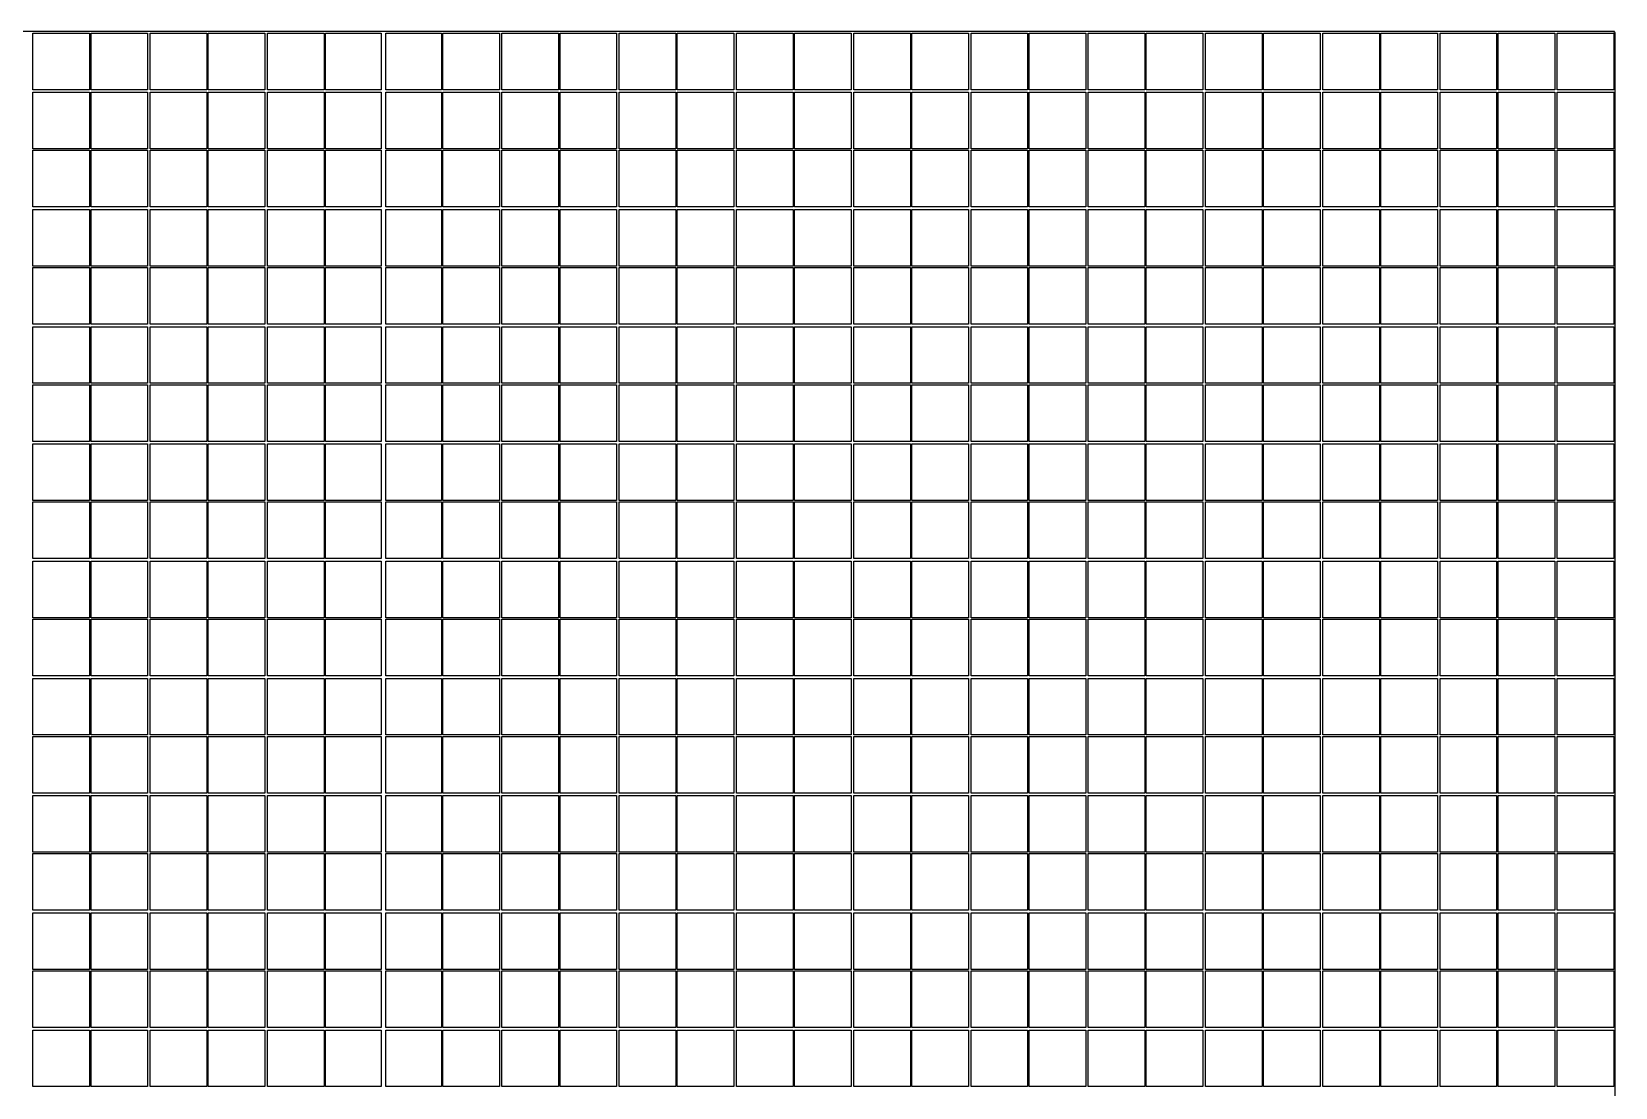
# Model space of a CAD drawing. Extents: x -170 to 105, y -332 to 185.
# Drawn here: x -30 to 105.1, y 95 to 185.1 of the extents above; entities that cross this region are included whole.
import ezdxf

# ---------------------------------------------------------------- set-up
doc = ezdxf.new("R2010")
doc.units = 0
doc.layers.get('0').update_dxf_attribs({"linetype": 'CONTINUOUS'})

msp = doc.modelspace()

# ---------------------------------------------------------------- linework, layer by layer
for points in [[(0.425, -185.06), (105, -185.06), (105, -185), (105.06, -185), (105.06, 185), (105, 185), (105, 185.06), (-105, 185.06), (-105, 185), (-105.06, 185), (-105.06, 0.425), (-170, 0.425), (-170, -0.425), (-160, -0.425), (-160, -320), (-0.425, -320), (-0.425, -330), (0.425, -330)], [(-29.89, 184.94), (-25.06, 184.94), (-25.06, 180.11), (-29.89, 180.11)], [(-24.94, 184.94), (-20.11, 184.94), (-20.11, 180.11), (-24.94, 180.11)], [(-19.89, 184.94), (-15.06, 184.94), (-15.06, 180.11), (-19.89, 180.11)], [(-14.94, 184.94), (-10.11, 184.94), (-10.11, 180.11), (-14.94, 180.11)], [(-9.89, 184.94), (-5.06, 184.94), (-5.06, 180.11), (-9.89, 180.11)], [(-4.94, 184.94), (-0.2, 184.94), (-0.2, 180.11), (-4.94, 180.11)], [(0.2, 184.94), (4.94, 184.94), (4.94, 180.11), (0.2, 180.11)], [(5.06, 184.94), (9.89, 184.94), (9.89, 180.11), (5.06, 180.11)], [(10.11, 184.94), (14.94, 184.94), (14.94, 180.11), (10.11, 180.11)], [(15.06, 184.94), (19.89, 184.94), (19.89, 180.11), (15.06, 180.11)], [(20.11, 184.94), (24.94, 184.94), (24.94, 180.11), (20.11, 180.11)], [(25.06, 184.94), (29.89, 184.94), (29.89, 180.11), (25.06, 180.11)], [(30.11, 184.94), (34.94, 184.94), (34.94, 180.11), (30.11, 180.11)], [(35.06, 184.94), (39.89, 184.94), (39.89, 180.11), (35.06, 180.11)], [(40.11, 184.94), (44.94, 184.94), (44.94, 180.11), (40.11, 180.11)], [(45.06, 184.94), (49.89, 184.94), (49.89, 180.11), (45.06, 180.11)], [(50.11, 184.94), (54.94, 184.94), (54.94, 180.11), (50.11, 180.11)], [(55.06, 184.94), (59.89, 184.94), (59.89, 180.11), (55.06, 180.11)], [(60.11, 184.94), (64.94, 184.94), (64.94, 180.11), (60.11, 180.11)], [(65.06, 184.94), (69.89, 184.94), (69.89, 180.11), (65.06, 180.11)], [(70.11, 184.94), (74.94, 184.94), (74.94, 180.11), (70.11, 180.11)], [(75.06, 184.94), (79.89, 184.94), (79.89, 180.11), (75.06, 180.11)], [(80.11, 184.94), (84.94, 184.94), (84.94, 180.11), (80.11, 180.11)], [(85.06, 184.94), (89.89, 184.94), (89.89, 180.11), (85.06, 180.11)], [(90.11, 184.94), (94.94, 184.94), (94.94, 180.11), (90.11, 180.11)], [(95.06, 184.94), (99.89, 184.94), (99.89, 180.11), (95.06, 180.11)], [(100.11, 184.94), (104.94, 184.94), (104.94, 180.11), (100.11, 180.11)], [(-29.89, 179.89), (-25.06, 179.89), (-25.06, 175.06), (-29.89, 175.06)], [(-24.94, 179.89), (-20.11, 179.89), (-20.11, 175.06), (-24.94, 175.06)], [(-19.89, 179.89), (-15.06, 179.89), (-15.06, 175.06), (-19.89, 175.06)], [(-14.94, 179.89), (-10.11, 179.89), (-10.11, 175.06), (-14.94, 175.06)], [(-9.89, 179.89), (-5.06, 179.89), (-5.06, 175.06), (-9.89, 175.06)], [(-4.94, 179.89), (-0.2, 179.89), (-0.2, 175.06), (-4.94, 175.06)], [(0.2, 179.89), (4.94, 179.89), (4.94, 175.06), (0.2, 175.06)], [(5.06, 179.89), (9.89, 179.89), (9.89, 175.06), (5.06, 175.06)], [(10.11, 179.89), (14.94, 179.89), (14.94, 175.06), (10.11, 175.06)], [(15.06, 179.89), (19.89, 179.89), (19.89, 175.06), (15.06, 175.06)], [(20.11, 179.89), (24.94, 179.89), (24.94, 175.06), (20.11, 175.06)], [(25.06, 179.89), (29.89, 179.89), (29.89, 175.06), (25.06, 175.06)], [(30.11, 179.89), (34.94, 179.89), (34.94, 175.06), (30.11, 175.06)], [(35.06, 179.89), (39.89, 179.89), (39.89, 175.06), (35.06, 175.06)], [(40.11, 179.89), (44.94, 179.89), (44.94, 175.06), (40.11, 175.06)], [(45.06, 179.89), (49.89, 179.89), (49.89, 175.06), (45.06, 175.06)], [(50.11, 179.89), (54.94, 179.89), (54.94, 175.06), (50.11, 175.06)], [(55.06, 179.89), (59.89, 179.89), (59.89, 175.06), (55.06, 175.06)], [(60.11, 179.89), (64.94, 179.89), (64.94, 175.06), (60.11, 175.06)], [(65.06, 179.89), (69.89, 179.89), (69.89, 175.06), (65.06, 175.06)], [(70.11, 179.89), (74.94, 179.89), (74.94, 175.06), (70.11, 175.06)], [(75.06, 179.89), (79.89, 179.89), (79.89, 175.06), (75.06, 175.06)], [(80.11, 179.89), (84.94, 179.89), (84.94, 175.06), (80.11, 175.06)], [(85.06, 179.89), (89.89, 179.89), (89.89, 175.06), (85.06, 175.06)], [(90.11, 179.89), (94.94, 179.89), (94.94, 175.06), (90.11, 175.06)], [(95.06, 179.89), (99.89, 179.89), (99.89, 175.06), (95.06, 175.06)], [(100.11, 179.89), (104.94, 179.89), (104.94, 175.06), (100.11, 175.06)], [(-29.89, 174.94), (-25.06, 174.94), (-25.06, 170.11), (-29.89, 170.11)], [(-24.94, 174.94), (-20.11, 174.94), (-20.11, 170.11), (-24.94, 170.11)], [(-19.89, 174.94), (-15.06, 174.94), (-15.06, 170.11), (-19.89, 170.11)], [(-14.94, 174.94), (-10.11, 174.94), (-10.11, 170.11), (-14.94, 170.11)], [(-9.89, 174.94), (-5.06, 174.94), (-5.06, 170.11), (-9.89, 170.11)], [(-4.94, 174.94), (-0.2, 174.94), (-0.2, 170.11), (-4.94, 170.11)], [(0.2, 174.94), (4.94, 174.94), (4.94, 170.11), (0.2, 170.11)], [(5.06, 174.94), (9.89, 174.94), (9.89, 170.11), (5.06, 170.11)], [(10.11, 174.94), (14.94, 174.94), (14.94, 170.11), (10.11, 170.11)], [(15.06, 174.94), (19.89, 174.94), (19.89, 170.11), (15.06, 170.11)], [(20.11, 174.94), (24.94, 174.94), (24.94, 170.11), (20.11, 170.11)], [(25.06, 174.94), (29.89, 174.94), (29.89, 170.11), (25.06, 170.11)], [(30.11, 174.94), (34.94, 174.94), (34.94, 170.11), (30.11, 170.11)], [(35.06, 174.94), (39.89, 174.94), (39.89, 170.11), (35.06, 170.11)], [(40.11, 174.94), (44.94, 174.94), (44.94, 170.11), (40.11, 170.11)], [(45.06, 174.94), (49.89, 174.94), (49.89, 170.11), (45.06, 170.11)], [(50.11, 174.94), (54.94, 174.94), (54.94, 170.11), (50.11, 170.11)], [(55.06, 174.94), (59.89, 174.94), (59.89, 170.11), (55.06, 170.11)], [(60.11, 174.94), (64.94, 174.94), (64.94, 170.11), (60.11, 170.11)], [(65.06, 174.94), (69.89, 174.94), (69.89, 170.11), (65.06, 170.11)], [(70.11, 174.94), (74.94, 174.94), (74.94, 170.11), (70.11, 170.11)], [(75.06, 174.94), (79.89, 174.94), (79.89, 170.11), (75.06, 170.11)], [(80.11, 174.94), (84.94, 174.94), (84.94, 170.11), (80.11, 170.11)], [(85.06, 174.94), (89.89, 174.94), (89.89, 170.11), (85.06, 170.11)], [(90.11, 174.94), (94.94, 174.94), (94.94, 170.11), (90.11, 170.11)], [(95.06, 174.94), (99.89, 174.94), (99.89, 170.11), (95.06, 170.11)], [(100.11, 174.94), (104.94, 174.94), (104.94, 170.11), (100.11, 170.11)], [(-29.89, 169.89), (-25.06, 169.89), (-25.06, 165.06), (-29.89, 165.06)], [(-24.94, 169.89), (-20.11, 169.89), (-20.11, 165.06), (-24.94, 165.06)], [(-19.89, 169.89), (-15.06, 169.89), (-15.06, 165.06), (-19.89, 165.06)], [(-14.94, 169.89), (-10.11, 169.89), (-10.11, 165.06), (-14.94, 165.06)], [(-9.89, 169.89), (-5.06, 169.89), (-5.06, 165.06), (-9.89, 165.06)], [(-4.94, 169.89), (-0.2, 169.89), (-0.2, 165.06), (-4.94, 165.06)], [(0.2, 169.89), (4.94, 169.89), (4.94, 165.06), (0.2, 165.06)], [(5.06, 169.89), (9.89, 169.89), (9.89, 165.06), (5.06, 165.06)], [(10.11, 169.89), (14.94, 169.89), (14.94, 165.06), (10.11, 165.06)], [(15.06, 169.89), (19.89, 169.89), (19.89, 165.06), (15.06, 165.06)], [(20.11, 169.89), (24.94, 169.89), (24.94, 165.06), (20.11, 165.06)], [(25.06, 169.89), (29.89, 169.89), (29.89, 165.06), (25.06, 165.06)], [(30.11, 169.89), (34.94, 169.89), (34.94, 165.06), (30.11, 165.06)], [(35.06, 169.89), (39.89, 169.89), (39.89, 165.06), (35.06, 165.06)], [(40.11, 169.89), (44.94, 169.89), (44.94, 165.06), (40.11, 165.06)], [(45.06, 169.89), (49.89, 169.89), (49.89, 165.06), (45.06, 165.06)], [(50.11, 169.89), (54.94, 169.89), (54.94, 165.06), (50.11, 165.06)], [(55.06, 169.89), (59.89, 169.89), (59.89, 165.06), (55.06, 165.06)], [(60.11, 169.89), (64.94, 169.89), (64.94, 165.06), (60.11, 165.06)], [(65.06, 169.89), (69.89, 169.89), (69.89, 165.06), (65.06, 165.06)], [(70.11, 169.89), (74.94, 169.89), (74.94, 165.06), (70.11, 165.06)], [(75.06, 169.89), (79.89, 169.89), (79.89, 165.06), (75.06, 165.06)], [(80.11, 169.89), (84.94, 169.89), (84.94, 165.06), (80.11, 165.06)], [(85.06, 169.89), (89.89, 169.89), (89.89, 165.06), (85.06, 165.06)], [(90.11, 169.89), (94.94, 169.89), (94.94, 165.06), (90.11, 165.06)], [(95.06, 169.89), (99.89, 169.89), (99.89, 165.06), (95.06, 165.06)], [(100.11, 169.89), (104.94, 169.89), (104.94, 165.06), (100.11, 165.06)], [(-29.89, 164.94), (-25.06, 164.94), (-25.06, 160.11), (-29.89, 160.11)], [(-24.94, 164.94), (-20.11, 164.94), (-20.11, 160.11), (-24.94, 160.11)], [(-19.89, 164.94), (-15.06, 164.94), (-15.06, 160.11), (-19.89, 160.11)], [(-14.94, 164.94), (-10.11, 164.94), (-10.11, 160.11), (-14.94, 160.11)], [(-9.89, 164.94), (-5.06, 164.94), (-5.06, 160.11), (-9.89, 160.11)], [(-4.94, 164.94), (-0.2, 164.94), (-0.2, 160.11), (-4.94, 160.11)], [(0.2, 164.94), (4.94, 164.94), (4.94, 160.11), (0.2, 160.11)], [(5.06, 164.94), (9.89, 164.94), (9.89, 160.11), (5.06, 160.11)], [(10.11, 164.94), (14.94, 164.94), (14.94, 160.11), (10.11, 160.11)], [(15.06, 164.94), (19.89, 164.94), (19.89, 160.11), (15.06, 160.11)], [(20.11, 164.94), (24.94, 164.94), (24.94, 160.11), (20.11, 160.11)], [(25.06, 164.94), (29.89, 164.94), (29.89, 160.11), (25.06, 160.11)], [(30.11, 164.94), (34.94, 164.94), (34.94, 160.11), (30.11, 160.11)], [(35.06, 164.94), (39.89, 164.94), (39.89, 160.11), (35.06, 160.11)], [(40.11, 164.94), (44.94, 164.94), (44.94, 160.11), (40.11, 160.11)], [(45.06, 164.94), (49.89, 164.94), (49.89, 160.11), (45.06, 160.11)], [(50.11, 164.94), (54.94, 164.94), (54.94, 160.11), (50.11, 160.11)], [(55.06, 164.94), (59.89, 164.94), (59.89, 160.11), (55.06, 160.11)], [(60.11, 164.94), (64.94, 164.94), (64.94, 160.11), (60.11, 160.11)], [(65.06, 164.94), (69.89, 164.94), (69.89, 160.11), (65.06, 160.11)], [(70.11, 164.94), (74.94, 164.94), (74.94, 160.11), (70.11, 160.11)], [(75.06, 164.94), (79.89, 164.94), (79.89, 160.11), (75.06, 160.11)], [(80.11, 164.94), (84.94, 164.94), (84.94, 160.11), (80.11, 160.11)], [(85.06, 164.94), (89.89, 164.94), (89.89, 160.11), (85.06, 160.11)], [(90.11, 164.94), (94.94, 164.94), (94.94, 160.11), (90.11, 160.11)], [(95.06, 164.94), (99.89, 164.94), (99.89, 160.11), (95.06, 160.11)], [(100.11, 164.94), (104.94, 164.94), (104.94, 160.11), (100.11, 160.11)], [(-29.89, 159.89), (-25.06, 159.89), (-25.06, 155.06), (-29.89, 155.06)], [(-24.94, 159.89), (-20.11, 159.89), (-20.11, 155.06), (-24.94, 155.06)], [(-19.89, 159.89), (-15.06, 159.89), (-15.06, 155.06), (-19.89, 155.06)], [(-14.94, 159.89), (-10.11, 159.89), (-10.11, 155.06), (-14.94, 155.06)], [(-9.89, 159.89), (-5.06, 159.89), (-5.06, 155.06), (-9.89, 155.06)], [(-4.94, 159.89), (-0.2, 159.89), (-0.2, 155.06), (-4.94, 155.06)], [(0.2, 159.89), (4.94, 159.89), (4.94, 155.06), (0.2, 155.06)], [(5.06, 159.89), (9.89, 159.89), (9.89, 155.06), (5.06, 155.06)], [(10.11, 159.89), (14.94, 159.89), (14.94, 155.06), (10.11, 155.06)], [(15.06, 159.89), (19.89, 159.89), (19.89, 155.06), (15.06, 155.06)], [(20.11, 159.89), (24.94, 159.89), (24.94, 155.06), (20.11, 155.06)], [(25.06, 159.89), (29.89, 159.89), (29.89, 155.06), (25.06, 155.06)], [(30.11, 159.89), (34.94, 159.89), (34.94, 155.06), (30.11, 155.06)], [(35.06, 159.89), (39.89, 159.89), (39.89, 155.06), (35.06, 155.06)], [(40.11, 159.89), (44.94, 159.89), (44.94, 155.06), (40.11, 155.06)], [(45.06, 159.89), (49.89, 159.89), (49.89, 155.06), (45.06, 155.06)], [(50.11, 159.89), (54.94, 159.89), (54.94, 155.06), (50.11, 155.06)], [(55.06, 159.89), (59.89, 159.89), (59.89, 155.06), (55.06, 155.06)], [(60.11, 159.89), (64.94, 159.89), (64.94, 155.06), (60.11, 155.06)], [(65.06, 159.89), (69.89, 159.89), (69.89, 155.06), (65.06, 155.06)], [(70.11, 159.89), (74.94, 159.89), (74.94, 155.06), (70.11, 155.06)], [(75.06, 159.89), (79.89, 159.89), (79.89, 155.06), (75.06, 155.06)], [(80.11, 159.89), (84.94, 159.89), (84.94, 155.06), (80.11, 155.06)], [(85.06, 159.89), (89.89, 159.89), (89.89, 155.06), (85.06, 155.06)], [(90.11, 159.89), (94.94, 159.89), (94.94, 155.06), (90.11, 155.06)], [(95.06, 159.89), (99.89, 159.89), (99.89, 155.06), (95.06, 155.06)], [(100.11, 159.89), (104.94, 159.89), (104.94, 155.06), (100.11, 155.06)], [(-29.89, 154.94), (-25.06, 154.94), (-25.06, 150.11), (-29.89, 150.11)], [(-24.94, 154.94), (-20.11, 154.94), (-20.11, 150.11), (-24.94, 150.11)], [(-19.89, 154.94), (-15.06, 154.94), (-15.06, 150.11), (-19.89, 150.11)], [(-14.94, 154.94), (-10.11, 154.94), (-10.11, 150.11), (-14.94, 150.11)], [(-9.89, 154.94), (-5.06, 154.94), (-5.06, 150.11), (-9.89, 150.11)], [(-4.94, 154.94), (-0.2, 154.94), (-0.2, 150.11), (-4.94, 150.11)], [(0.2, 154.94), (4.94, 154.94), (4.94, 150.11), (0.2, 150.11)], [(5.06, 154.94), (9.89, 154.94), (9.89, 150.11), (5.06, 150.11)], [(10.11, 154.94), (14.94, 154.94), (14.94, 150.11), (10.11, 150.11)], [(15.06, 154.94), (19.89, 154.94), (19.89, 150.11), (15.06, 150.11)], [(20.11, 154.94), (24.94, 154.94), (24.94, 150.11), (20.11, 150.11)], [(25.06, 154.94), (29.89, 154.94), (29.89, 150.11), (25.06, 150.11)], [(30.11, 154.94), (34.94, 154.94), (34.94, 150.11), (30.11, 150.11)], [(35.06, 154.94), (39.89, 154.94), (39.89, 150.11), (35.06, 150.11)], [(40.11, 154.94), (44.94, 154.94), (44.94, 150.11), (40.11, 150.11)], [(45.06, 154.94), (49.89, 154.94), (49.89, 150.11), (45.06, 150.11)], [(50.11, 154.94), (54.94, 154.94), (54.94, 150.11), (50.11, 150.11)], [(55.06, 154.94), (59.89, 154.94), (59.89, 150.11), (55.06, 150.11)], [(60.11, 154.94), (64.94, 154.94), (64.94, 150.11), (60.11, 150.11)], [(65.06, 154.94), (69.89, 154.94), (69.89, 150.11), (65.06, 150.11)], [(70.11, 154.94), (74.94, 154.94), (74.94, 150.11), (70.11, 150.11)], [(75.06, 154.94), (79.89, 154.94), (79.89, 150.11), (75.06, 150.11)], [(80.11, 154.94), (84.94, 154.94), (84.94, 150.11), (80.11, 150.11)], [(85.06, 154.94), (89.89, 154.94), (89.89, 150.11), (85.06, 150.11)], [(90.11, 154.94), (94.94, 154.94), (94.94, 150.11), (90.11, 150.11)], [(95.06, 154.94), (99.89, 154.94), (99.89, 150.11), (95.06, 150.11)], [(100.11, 154.94), (104.94, 154.94), (104.94, 150.11), (100.11, 150.11)], [(-29.89, 149.89), (-25.06, 149.89), (-25.06, 145.06), (-29.89, 145.06)], [(-24.94, 149.89), (-20.11, 149.89), (-20.11, 145.06), (-24.94, 145.06)], [(-19.89, 149.89), (-15.06, 149.89), (-15.06, 145.06), (-19.89, 145.06)], [(-14.94, 149.89), (-10.11, 149.89), (-10.11, 145.06), (-14.94, 145.06)], [(-9.89, 149.89), (-5.06, 149.89), (-5.06, 145.06), (-9.89, 145.06)], [(-4.94, 149.89), (-0.2, 149.89), (-0.2, 145.06), (-4.94, 145.06)], [(0.2, 149.89), (4.94, 149.89), (4.94, 145.06), (0.2, 145.06)], [(5.06, 149.89), (9.89, 149.89), (9.89, 145.06), (5.06, 145.06)], [(10.11, 149.89), (14.94, 149.89), (14.94, 145.06), (10.11, 145.06)], [(15.06, 149.89), (19.89, 149.89), (19.89, 145.06), (15.06, 145.06)], [(20.11, 149.89), (24.94, 149.89), (24.94, 145.06), (20.11, 145.06)], [(25.06, 149.89), (29.89, 149.89), (29.89, 145.06), (25.06, 145.06)], [(30.11, 149.89), (34.94, 149.89), (34.94, 145.06), (30.11, 145.06)], [(35.06, 149.89), (39.89, 149.89), (39.89, 145.06), (35.06, 145.06)], [(40.11, 149.89), (44.94, 149.89), (44.94, 145.06), (40.11, 145.06)], [(45.06, 149.89), (49.89, 149.89), (49.89, 145.06), (45.06, 145.06)], [(50.11, 149.89), (54.94, 149.89), (54.94, 145.06), (50.11, 145.06)], [(55.06, 149.89), (59.89, 149.89), (59.89, 145.06), (55.06, 145.06)], [(60.11, 149.89), (64.94, 149.89), (64.94, 145.06), (60.11, 145.06)], [(65.06, 149.89), (69.89, 149.89), (69.89, 145.06), (65.06, 145.06)], [(70.11, 149.89), (74.94, 149.89), (74.94, 145.06), (70.11, 145.06)], [(75.06, 149.89), (79.89, 149.89), (79.89, 145.06), (75.06, 145.06)], [(80.11, 149.89), (84.94, 149.89), (84.94, 145.06), (80.11, 145.06)], [(85.06, 149.89), (89.89, 149.89), (89.89, 145.06), (85.06, 145.06)], [(90.11, 149.89), (94.94, 149.89), (94.94, 145.06), (90.11, 145.06)], [(95.06, 149.89), (99.89, 149.89), (99.89, 145.06), (95.06, 145.06)], [(100.11, 149.89), (104.94, 149.89), (104.94, 145.06), (100.11, 145.06)], [(-29.89, 144.94), (-25.06, 144.94), (-25.06, 140.11), (-29.89, 140.11)], [(-24.94, 144.94), (-20.11, 144.94), (-20.11, 140.11), (-24.94, 140.11)], [(-19.89, 144.94), (-15.06, 144.94), (-15.06, 140.11), (-19.89, 140.11)], [(-14.94, 144.94), (-10.11, 144.94), (-10.11, 140.11), (-14.94, 140.11)], [(-9.89, 144.94), (-5.06, 144.94), (-5.06, 140.11), (-9.89, 140.11)], [(-4.94, 144.94), (-0.2, 144.94), (-0.2, 140.11), (-4.94, 140.11)], [(0.2, 144.94), (4.94, 144.94), (4.94, 140.11), (0.2, 140.11)], [(5.06, 144.94), (9.89, 144.94), (9.89, 140.11), (5.06, 140.11)], [(10.11, 144.94), (14.94, 144.94), (14.94, 140.11), (10.11, 140.11)], [(15.06, 144.94), (19.89, 144.94), (19.89, 140.11), (15.06, 140.11)], [(20.11, 144.94), (24.94, 144.94), (24.94, 140.11), (20.11, 140.11)], [(25.06, 144.94), (29.89, 144.94), (29.89, 140.11), (25.06, 140.11)], [(30.11, 144.94), (34.94, 144.94), (34.94, 140.11), (30.11, 140.11)], [(35.06, 144.94), (39.89, 144.94), (39.89, 140.11), (35.06, 140.11)], [(40.11, 144.94), (44.94, 144.94), (44.94, 140.11), (40.11, 140.11)], [(45.06, 144.94), (49.89, 144.94), (49.89, 140.11), (45.06, 140.11)], [(50.11, 144.94), (54.94, 144.94), (54.94, 140.11), (50.11, 140.11)], [(55.06, 144.94), (59.89, 144.94), (59.89, 140.11), (55.06, 140.11)], [(60.11, 144.94), (64.94, 144.94), (64.94, 140.11), (60.11, 140.11)], [(65.06, 144.94), (69.89, 144.94), (69.89, 140.11), (65.06, 140.11)], [(70.11, 144.94), (74.94, 144.94), (74.94, 140.11), (70.11, 140.11)], [(75.06, 144.94), (79.89, 144.94), (79.89, 140.11), (75.06, 140.11)], [(80.11, 144.94), (84.94, 144.94), (84.94, 140.11), (80.11, 140.11)], [(85.06, 144.94), (89.89, 144.94), (89.89, 140.11), (85.06, 140.11)], [(90.11, 144.94), (94.94, 144.94), (94.94, 140.11), (90.11, 140.11)], [(95.06, 144.94), (99.89, 144.94), (99.89, 140.11), (95.06, 140.11)], [(100.11, 144.94), (104.94, 144.94), (104.94, 140.11), (100.11, 140.11)], [(-29.89, 139.89), (-25.06, 139.89), (-25.06, 135.06), (-29.89, 135.06)], [(-24.94, 139.89), (-20.11, 139.89), (-20.11, 135.06), (-24.94, 135.06)], [(-19.89, 139.89), (-15.06, 139.89), (-15.06, 135.06), (-19.89, 135.06)], [(-14.94, 139.89), (-10.11, 139.89), (-10.11, 135.06), (-14.94, 135.06)], [(-9.89, 139.89), (-5.06, 139.89), (-5.06, 135.06), (-9.89, 135.06)], [(-4.94, 139.89), (-0.2, 139.89), (-0.2, 135.06), (-4.94, 135.06)], [(0.2, 139.89), (4.94, 139.89), (4.94, 135.06), (0.2, 135.06)], [(5.06, 139.89), (9.89, 139.89), (9.89, 135.06), (5.06, 135.06)], [(10.11, 139.89), (14.94, 139.89), (14.94, 135.06), (10.11, 135.06)], [(15.06, 139.89), (19.89, 139.89), (19.89, 135.06), (15.06, 135.06)], [(20.11, 139.89), (24.94, 139.89), (24.94, 135.06), (20.11, 135.06)], [(25.06, 139.89), (29.89, 139.89), (29.89, 135.06), (25.06, 135.06)], [(30.11, 139.89), (34.94, 139.89), (34.94, 135.06), (30.11, 135.06)], [(35.06, 139.89), (39.89, 139.89), (39.89, 135.06), (35.06, 135.06)], [(40.11, 139.89), (44.94, 139.89), (44.94, 135.06), (40.11, 135.06)], [(45.06, 139.89), (49.89, 139.89), (49.89, 135.06), (45.06, 135.06)], [(50.11, 139.89), (54.94, 139.89), (54.94, 135.06), (50.11, 135.06)], [(55.06, 139.89), (59.89, 139.89), (59.89, 135.06), (55.06, 135.06)], [(60.11, 139.89), (64.94, 139.89), (64.94, 135.06), (60.11, 135.06)], [(65.06, 139.89), (69.89, 139.89), (69.89, 135.06), (65.06, 135.06)], [(70.11, 139.89), (74.94, 139.89), (74.94, 135.06), (70.11, 135.06)], [(75.06, 139.89), (79.89, 139.89), (79.89, 135.06), (75.06, 135.06)], [(80.11, 139.89), (84.94, 139.89), (84.94, 135.06), (80.11, 135.06)], [(85.06, 139.89), (89.89, 139.89), (89.89, 135.06), (85.06, 135.06)], [(90.11, 139.89), (94.94, 139.89), (94.94, 135.06), (90.11, 135.06)], [(95.06, 139.89), (99.89, 139.89), (99.89, 135.06), (95.06, 135.06)], [(100.11, 139.89), (104.94, 139.89), (104.94, 135.06), (100.11, 135.06)], [(-29.89, 134.94), (-25.06, 134.94), (-25.06, 130.11), (-29.89, 130.11)], [(-24.94, 134.94), (-20.11, 134.94), (-20.11, 130.11), (-24.94, 130.11)], [(-19.89, 134.94), (-15.06, 134.94), (-15.06, 130.11), (-19.89, 130.11)], [(-14.94, 134.94), (-10.11, 134.94), (-10.11, 130.11), (-14.94, 130.11)], [(-9.89, 134.94), (-5.06, 134.94), (-5.06, 130.11), (-9.89, 130.11)], [(-4.94, 134.94), (-0.2, 134.94), (-0.2, 130.11), (-4.94, 130.11)], [(0.2, 134.94), (4.94, 134.94), (4.94, 130.11), (0.2, 130.11)], [(5.06, 134.94), (9.89, 134.94), (9.89, 130.11), (5.06, 130.11)], [(10.11, 134.94), (14.94, 134.94), (14.94, 130.11), (10.11, 130.11)], [(15.06, 134.94), (19.89, 134.94), (19.89, 130.11), (15.06, 130.11)], [(20.11, 134.94), (24.94, 134.94), (24.94, 130.11), (20.11, 130.11)], [(25.06, 134.94), (29.89, 134.94), (29.89, 130.11), (25.06, 130.11)], [(30.11, 134.94), (34.94, 134.94), (34.94, 130.11), (30.11, 130.11)], [(35.06, 134.94), (39.89, 134.94), (39.89, 130.11), (35.06, 130.11)], [(40.11, 134.94), (44.94, 134.94), (44.94, 130.11), (40.11, 130.11)], [(45.06, 134.94), (49.89, 134.94), (49.89, 130.11), (45.06, 130.11)], [(50.11, 134.94), (54.94, 134.94), (54.94, 130.11), (50.11, 130.11)], [(55.06, 134.94), (59.89, 134.94), (59.89, 130.11), (55.06, 130.11)], [(60.11, 134.94), (64.94, 134.94), (64.94, 130.11), (60.11, 130.11)], [(65.06, 134.94), (69.89, 134.94), (69.89, 130.11), (65.06, 130.11)], [(70.11, 134.94), (74.94, 134.94), (74.94, 130.11), (70.11, 130.11)], [(75.06, 134.94), (79.89, 134.94), (79.89, 130.11), (75.06, 130.11)], [(80.11, 134.94), (84.94, 134.94), (84.94, 130.11), (80.11, 130.11)], [(85.06, 134.94), (89.89, 134.94), (89.89, 130.11), (85.06, 130.11)], [(90.11, 134.94), (94.94, 134.94), (94.94, 130.11), (90.11, 130.11)], [(95.06, 134.94), (99.89, 134.94), (99.89, 130.11), (95.06, 130.11)], [(100.11, 134.94), (104.94, 134.94), (104.94, 130.11), (100.11, 130.11)], [(-29.89, 129.89), (-25.06, 129.89), (-25.06, 125.06), (-29.89, 125.06)], [(-24.94, 129.89), (-20.11, 129.89), (-20.11, 125.06), (-24.94, 125.06)], [(-19.89, 129.89), (-15.06, 129.89), (-15.06, 125.06), (-19.89, 125.06)], [(-14.94, 129.89), (-10.11, 129.89), (-10.11, 125.06), (-14.94, 125.06)], [(-9.89, 129.89), (-5.06, 129.89), (-5.06, 125.06), (-9.89, 125.06)], [(-4.94, 129.89), (-0.2, 129.89), (-0.2, 125.06), (-4.94, 125.06)], [(0.2, 129.89), (4.94, 129.89), (4.94, 125.06), (0.2, 125.06)], [(5.06, 129.89), (9.89, 129.89), (9.89, 125.06), (5.06, 125.06)], [(10.11, 129.89), (14.94, 129.89), (14.94, 125.06), (10.11, 125.06)], [(15.06, 129.89), (19.89, 129.89), (19.89, 125.06), (15.06, 125.06)], [(20.11, 129.89), (24.94, 129.89), (24.94, 125.06), (20.11, 125.06)], [(25.06, 129.89), (29.89, 129.89), (29.89, 125.06), (25.06, 125.06)], [(30.11, 129.89), (34.94, 129.89), (34.94, 125.06), (30.11, 125.06)], [(35.06, 129.89), (39.89, 129.89), (39.89, 125.06), (35.06, 125.06)], [(40.11, 129.89), (44.94, 129.89), (44.94, 125.06), (40.11, 125.06)], [(45.06, 129.89), (49.89, 129.89), (49.89, 125.06), (45.06, 125.06)], [(50.11, 129.89), (54.94, 129.89), (54.94, 125.06), (50.11, 125.06)], [(55.06, 129.89), (59.89, 129.89), (59.89, 125.06), (55.06, 125.06)], [(60.11, 129.89), (64.94, 129.89), (64.94, 125.06), (60.11, 125.06)], [(65.06, 129.89), (69.89, 129.89), (69.89, 125.06), (65.06, 125.06)], [(70.11, 129.89), (74.94, 129.89), (74.94, 125.06), (70.11, 125.06)], [(75.06, 129.89), (79.89, 129.89), (79.89, 125.06), (75.06, 125.06)], [(80.11, 129.89), (84.94, 129.89), (84.94, 125.06), (80.11, 125.06)], [(85.06, 129.89), (89.89, 129.89), (89.89, 125.06), (85.06, 125.06)], [(90.11, 129.89), (94.94, 129.89), (94.94, 125.06), (90.11, 125.06)], [(95.06, 129.89), (99.89, 129.89), (99.89, 125.06), (95.06, 125.06)], [(100.11, 129.89), (104.94, 129.89), (104.94, 125.06), (100.11, 125.06)], [(-29.89, 124.94), (-25.06, 124.94), (-25.06, 120.11), (-29.89, 120.11)], [(-24.94, 124.94), (-20.11, 124.94), (-20.11, 120.11), (-24.94, 120.11)], [(-19.89, 124.94), (-15.06, 124.94), (-15.06, 120.11), (-19.89, 120.11)], [(-14.94, 124.94), (-10.11, 124.94), (-10.11, 120.11), (-14.94, 120.11)], [(-9.89, 124.94), (-5.06, 124.94), (-5.06, 120.11), (-9.89, 120.11)], [(-4.94, 124.94), (-0.2, 124.94), (-0.2, 120.11), (-4.94, 120.11)], [(0.2, 124.94), (4.94, 124.94), (4.94, 120.11), (0.2, 120.11)], [(5.06, 124.94), (9.89, 124.94), (9.89, 120.11), (5.06, 120.11)], [(10.11, 124.94), (14.94, 124.94), (14.94, 120.11), (10.11, 120.11)], [(15.06, 124.94), (19.89, 124.94), (19.89, 120.11), (15.06, 120.11)], [(20.11, 124.94), (24.94, 124.94), (24.94, 120.11), (20.11, 120.11)], [(25.06, 124.94), (29.89, 124.94), (29.89, 120.11), (25.06, 120.11)], [(30.11, 124.94), (34.94, 124.94), (34.94, 120.11), (30.11, 120.11)], [(35.06, 124.94), (39.89, 124.94), (39.89, 120.11), (35.06, 120.11)], [(40.11, 124.94), (44.94, 124.94), (44.94, 120.11), (40.11, 120.11)], [(45.06, 124.94), (49.89, 124.94), (49.89, 120.11), (45.06, 120.11)], [(50.11, 124.94), (54.94, 124.94), (54.94, 120.11), (50.11, 120.11)], [(55.06, 124.94), (59.89, 124.94), (59.89, 120.11), (55.06, 120.11)], [(60.11, 124.94), (64.94, 124.94), (64.94, 120.11), (60.11, 120.11)], [(65.06, 124.94), (69.89, 124.94), (69.89, 120.11), (65.06, 120.11)], [(70.11, 124.94), (74.94, 124.94), (74.94, 120.11), (70.11, 120.11)], [(75.06, 124.94), (79.89, 124.94), (79.89, 120.11), (75.06, 120.11)], [(80.11, 124.94), (84.94, 124.94), (84.94, 120.11), (80.11, 120.11)], [(85.06, 124.94), (89.89, 124.94), (89.89, 120.11), (85.06, 120.11)], [(90.11, 124.94), (94.94, 124.94), (94.94, 120.11), (90.11, 120.11)], [(95.06, 124.94), (99.89, 124.94), (99.89, 120.11), (95.06, 120.11)], [(100.11, 124.94), (104.94, 124.94), (104.94, 120.11), (100.11, 120.11)], [(-29.89, 119.89), (-25.06, 119.89), (-25.06, 115.06), (-29.89, 115.06)], [(-24.94, 119.89), (-20.11, 119.89), (-20.11, 115.06), (-24.94, 115.06)], [(-19.89, 119.89), (-15.06, 119.89), (-15.06, 115.06), (-19.89, 115.06)], [(-14.94, 119.89), (-10.11, 119.89), (-10.11, 115.06), (-14.94, 115.06)], [(-9.89, 119.89), (-5.06, 119.89), (-5.06, 115.06), (-9.89, 115.06)], [(-4.94, 119.89), (-0.2, 119.89), (-0.2, 115.06), (-4.94, 115.06)], [(0.2, 119.89), (4.94, 119.89), (4.94, 115.06), (0.2, 115.06)], [(5.06, 119.89), (9.89, 119.89), (9.89, 115.06), (5.06, 115.06)], [(10.11, 119.89), (14.94, 119.89), (14.94, 115.06), (10.11, 115.06)], [(15.06, 119.89), (19.89, 119.89), (19.89, 115.06), (15.06, 115.06)], [(20.11, 119.89), (24.94, 119.89), (24.94, 115.06), (20.11, 115.06)], [(25.06, 119.89), (29.89, 119.89), (29.89, 115.06), (25.06, 115.06)], [(30.11, 119.89), (34.94, 119.89), (34.94, 115.06), (30.11, 115.06)], [(35.06, 119.89), (39.89, 119.89), (39.89, 115.06), (35.06, 115.06)], [(40.11, 119.89), (44.94, 119.89), (44.94, 115.06), (40.11, 115.06)], [(45.06, 119.89), (49.89, 119.89), (49.89, 115.06), (45.06, 115.06)], [(50.11, 119.89), (54.94, 119.89), (54.94, 115.06), (50.11, 115.06)], [(55.06, 119.89), (59.89, 119.89), (59.89, 115.06), (55.06, 115.06)], [(60.11, 119.89), (64.94, 119.89), (64.94, 115.06), (60.11, 115.06)], [(65.06, 119.89), (69.89, 119.89), (69.89, 115.06), (65.06, 115.06)], [(70.11, 119.89), (74.94, 119.89), (74.94, 115.06), (70.11, 115.06)], [(75.06, 119.89), (79.89, 119.89), (79.89, 115.06), (75.06, 115.06)], [(80.11, 119.89), (84.94, 119.89), (84.94, 115.06), (80.11, 115.06)], [(85.06, 119.89), (89.89, 119.89), (89.89, 115.06), (85.06, 115.06)], [(90.11, 119.89), (94.94, 119.89), (94.94, 115.06), (90.11, 115.06)], [(95.06, 119.89), (99.89, 119.89), (99.89, 115.06), (95.06, 115.06)], [(100.11, 119.89), (104.94, 119.89), (104.94, 115.06), (100.11, 115.06)], [(-29.89, 114.94), (-25.06, 114.94), (-25.06, 110.11), (-29.89, 110.11)], [(-24.94, 114.94), (-20.11, 114.94), (-20.11, 110.11), (-24.94, 110.11)], [(-19.89, 114.94), (-15.06, 114.94), (-15.06, 110.11), (-19.89, 110.11)], [(-14.94, 114.94), (-10.11, 114.94), (-10.11, 110.11), (-14.94, 110.11)], [(-9.89, 114.94), (-5.06, 114.94), (-5.06, 110.11), (-9.89, 110.11)], [(-4.94, 114.94), (-0.2, 114.94), (-0.2, 110.11), (-4.94, 110.11)], [(0.2, 114.94), (4.94, 114.94), (4.94, 110.11), (0.2, 110.11)], [(5.06, 114.94), (9.89, 114.94), (9.89, 110.11), (5.06, 110.11)], [(10.11, 114.94), (14.94, 114.94), (14.94, 110.11), (10.11, 110.11)], [(15.06, 114.94), (19.89, 114.94), (19.89, 110.11), (15.06, 110.11)], [(20.11, 114.94), (24.94, 114.94), (24.94, 110.11), (20.11, 110.11)], [(25.06, 114.94), (29.89, 114.94), (29.89, 110.11), (25.06, 110.11)], [(30.11, 114.94), (34.94, 114.94), (34.94, 110.11), (30.11, 110.11)], [(35.06, 114.94), (39.89, 114.94), (39.89, 110.11), (35.06, 110.11)], [(40.11, 114.94), (44.94, 114.94), (44.94, 110.11), (40.11, 110.11)], [(45.06, 114.94), (49.89, 114.94), (49.89, 110.11), (45.06, 110.11)], [(50.11, 114.94), (54.94, 114.94), (54.94, 110.11), (50.11, 110.11)], [(55.06, 114.94), (59.89, 114.94), (59.89, 110.11), (55.06, 110.11)], [(60.11, 114.94), (64.94, 114.94), (64.94, 110.11), (60.11, 110.11)], [(65.06, 114.94), (69.89, 114.94), (69.89, 110.11), (65.06, 110.11)], [(70.11, 114.94), (74.94, 114.94), (74.94, 110.11), (70.11, 110.11)], [(75.06, 114.94), (79.89, 114.94), (79.89, 110.11), (75.06, 110.11)], [(80.11, 114.94), (84.94, 114.94), (84.94, 110.11), (80.11, 110.11)], [(85.06, 114.94), (89.89, 114.94), (89.89, 110.11), (85.06, 110.11)], [(90.11, 114.94), (94.94, 114.94), (94.94, 110.11), (90.11, 110.11)], [(95.06, 114.94), (99.89, 114.94), (99.89, 110.11), (95.06, 110.11)], [(100.11, 114.94), (104.94, 114.94), (104.94, 110.11), (100.11, 110.11)], [(-29.89, 109.89), (-25.06, 109.89), (-25.06, 105.06), (-29.89, 105.06)], [(-24.94, 109.89), (-20.11, 109.89), (-20.11, 105.06), (-24.94, 105.06)], [(-19.89, 109.89), (-15.06, 109.89), (-15.06, 105.06), (-19.89, 105.06)], [(-14.94, 109.89), (-10.11, 109.89), (-10.11, 105.06), (-14.94, 105.06)], [(-9.89, 109.89), (-5.06, 109.89), (-5.06, 105.06), (-9.89, 105.06)], [(-4.94, 109.89), (-0.2, 109.89), (-0.2, 105.06), (-4.94, 105.06)], [(0.2, 109.89), (4.94, 109.89), (4.94, 105.06), (0.2, 105.06)], [(5.06, 109.89), (9.89, 109.89), (9.89, 105.06), (5.06, 105.06)], [(10.11, 109.89), (14.94, 109.89), (14.94, 105.06), (10.11, 105.06)], [(15.06, 109.89), (19.89, 109.89), (19.89, 105.06), (15.06, 105.06)], [(20.11, 109.89), (24.94, 109.89), (24.94, 105.06), (20.11, 105.06)], [(25.06, 109.89), (29.89, 109.89), (29.89, 105.06), (25.06, 105.06)], [(30.11, 109.89), (34.94, 109.89), (34.94, 105.06), (30.11, 105.06)], [(35.06, 109.89), (39.89, 109.89), (39.89, 105.06), (35.06, 105.06)], [(40.11, 109.89), (44.94, 109.89), (44.94, 105.06), (40.11, 105.06)], [(45.06, 109.89), (49.89, 109.89), (49.89, 105.06), (45.06, 105.06)], [(50.11, 109.89), (54.94, 109.89), (54.94, 105.06), (50.11, 105.06)], [(55.06, 109.89), (59.89, 109.89), (59.89, 105.06), (55.06, 105.06)], [(60.11, 109.89), (64.94, 109.89), (64.94, 105.06), (60.11, 105.06)], [(65.06, 109.89), (69.89, 109.89), (69.89, 105.06), (65.06, 105.06)], [(70.11, 109.89), (74.94, 109.89), (74.94, 105.06), (70.11, 105.06)], [(75.06, 109.89), (79.89, 109.89), (79.89, 105.06), (75.06, 105.06)], [(80.11, 109.89), (84.94, 109.89), (84.94, 105.06), (80.11, 105.06)], [(85.06, 109.89), (89.89, 109.89), (89.89, 105.06), (85.06, 105.06)], [(90.11, 109.89), (94.94, 109.89), (94.94, 105.06), (90.11, 105.06)], [(95.06, 109.89), (99.89, 109.89), (99.89, 105.06), (95.06, 105.06)], [(100.11, 109.89), (104.94, 109.89), (104.94, 105.06), (100.11, 105.06)], [(-29.89, 104.94), (-25.06, 104.94), (-25.06, 100.11), (-29.89, 100.11)], [(-24.94, 104.94), (-20.11, 104.94), (-20.11, 100.11), (-24.94, 100.11)], [(-19.89, 104.94), (-15.06, 104.94), (-15.06, 100.11), (-19.89, 100.11)], [(-14.94, 104.94), (-10.11, 104.94), (-10.11, 100.11), (-14.94, 100.11)], [(-9.89, 104.94), (-5.06, 104.94), (-5.06, 100.11), (-9.89, 100.11)], [(-4.94, 104.94), (-0.2, 104.94), (-0.2, 100.11), (-4.94, 100.11)], [(0.2, 104.94), (4.94, 104.94), (4.94, 100.11), (0.2, 100.11)], [(5.06, 104.94), (9.89, 104.94), (9.89, 100.11), (5.06, 100.11)], [(10.11, 104.94), (14.94, 104.94), (14.94, 100.11), (10.11, 100.11)], [(15.06, 104.94), (19.89, 104.94), (19.89, 100.11), (15.06, 100.11)], [(20.11, 104.94), (24.94, 104.94), (24.94, 100.11), (20.11, 100.11)], [(25.06, 104.94), (29.89, 104.94), (29.89, 100.11), (25.06, 100.11)], [(30.11, 104.94), (34.94, 104.94), (34.94, 100.11), (30.11, 100.11)], [(35.06, 104.94), (39.89, 104.94), (39.89, 100.11), (35.06, 100.11)], [(40.11, 104.94), (44.94, 104.94), (44.94, 100.11), (40.11, 100.11)], [(45.06, 104.94), (49.89, 104.94), (49.89, 100.11), (45.06, 100.11)], [(50.11, 104.94), (54.94, 104.94), (54.94, 100.11), (50.11, 100.11)], [(55.06, 104.94), (59.89, 104.94), (59.89, 100.11), (55.06, 100.11)], [(60.11, 104.94), (64.94, 104.94), (64.94, 100.11), (60.11, 100.11)], [(65.06, 104.94), (69.89, 104.94), (69.89, 100.11), (65.06, 100.11)], [(70.11, 104.94), (74.94, 104.94), (74.94, 100.11), (70.11, 100.11)], [(75.06, 104.94), (79.89, 104.94), (79.89, 100.11), (75.06, 100.11)], [(80.11, 104.94), (84.94, 104.94), (84.94, 100.11), (80.11, 100.11)], [(85.06, 104.94), (89.89, 104.94), (89.89, 100.11), (85.06, 100.11)], [(90.11, 104.94), (94.94, 104.94), (94.94, 100.11), (90.11, 100.11)], [(95.06, 104.94), (99.89, 104.94), (99.89, 100.11), (95.06, 100.11)], [(100.11, 104.94), (104.94, 104.94), (104.94, 100.11), (100.11, 100.11)], [(-29.89, 99.89), (-25.06, 99.89), (-25.06, 95.06), (-29.89, 95.06)], [(-24.94, 99.89), (-20.11, 99.89), (-20.11, 95.06), (-24.94, 95.06)], [(-19.89, 99.89), (-15.06, 99.89), (-15.06, 95.06), (-19.89, 95.06)], [(-14.94, 99.89), (-10.11, 99.89), (-10.11, 95.06), (-14.94, 95.06)], [(-9.89, 99.89), (-5.06, 99.89), (-5.06, 95.06), (-9.89, 95.06)], [(-4.94, 99.89), (-0.2, 99.89), (-0.2, 95.06), (-4.94, 95.06)], [(0.2, 99.89), (4.94, 99.89), (4.94, 95.06), (0.2, 95.06)], [(5.06, 99.89), (9.89, 99.89), (9.89, 95.06), (5.06, 95.06)], [(10.11, 99.89), (14.94, 99.89), (14.94, 95.06), (10.11, 95.06)], [(15.06, 99.89), (19.89, 99.89), (19.89, 95.06), (15.06, 95.06)], [(20.11, 99.89), (24.94, 99.89), (24.94, 95.06), (20.11, 95.06)], [(25.06, 99.89), (29.89, 99.89), (29.89, 95.06), (25.06, 95.06)], [(30.11, 99.89), (34.94, 99.89), (34.94, 95.06), (30.11, 95.06)], [(35.06, 99.89), (39.89, 99.89), (39.89, 95.06), (35.06, 95.06)], [(40.11, 99.89), (44.94, 99.89), (44.94, 95.06), (40.11, 95.06)], [(45.06, 99.89), (49.89, 99.89), (49.89, 95.06), (45.06, 95.06)], [(50.11, 99.89), (54.94, 99.89), (54.94, 95.06), (50.11, 95.06)], [(55.06, 99.89), (59.89, 99.89), (59.89, 95.06), (55.06, 95.06)], [(60.11, 99.89), (64.94, 99.89), (64.94, 95.06), (60.11, 95.06)], [(65.06, 99.89), (69.89, 99.89), (69.89, 95.06), (65.06, 95.06)], [(70.11, 99.89), (74.94, 99.89), (74.94, 95.06), (70.11, 95.06)], [(75.06, 99.89), (79.89, 99.89), (79.89, 95.06), (75.06, 95.06)], [(80.11, 99.89), (84.94, 99.89), (84.94, 95.06), (80.11, 95.06)], [(85.06, 99.89), (89.89, 99.89), (89.89, 95.06), (85.06, 95.06)], [(90.11, 99.89), (94.94, 99.89), (94.94, 95.06), (90.11, 95.06)], [(95.06, 99.89), (99.89, 99.89), (99.89, 95.06), (95.06, 95.06)], [(100.11, 99.89), (104.94, 99.89), (104.94, 95.06), (100.11, 95.06)]]:
    msp.add_lwpolyline(points, close=True)

doc.saveas('drawing.dxf')
